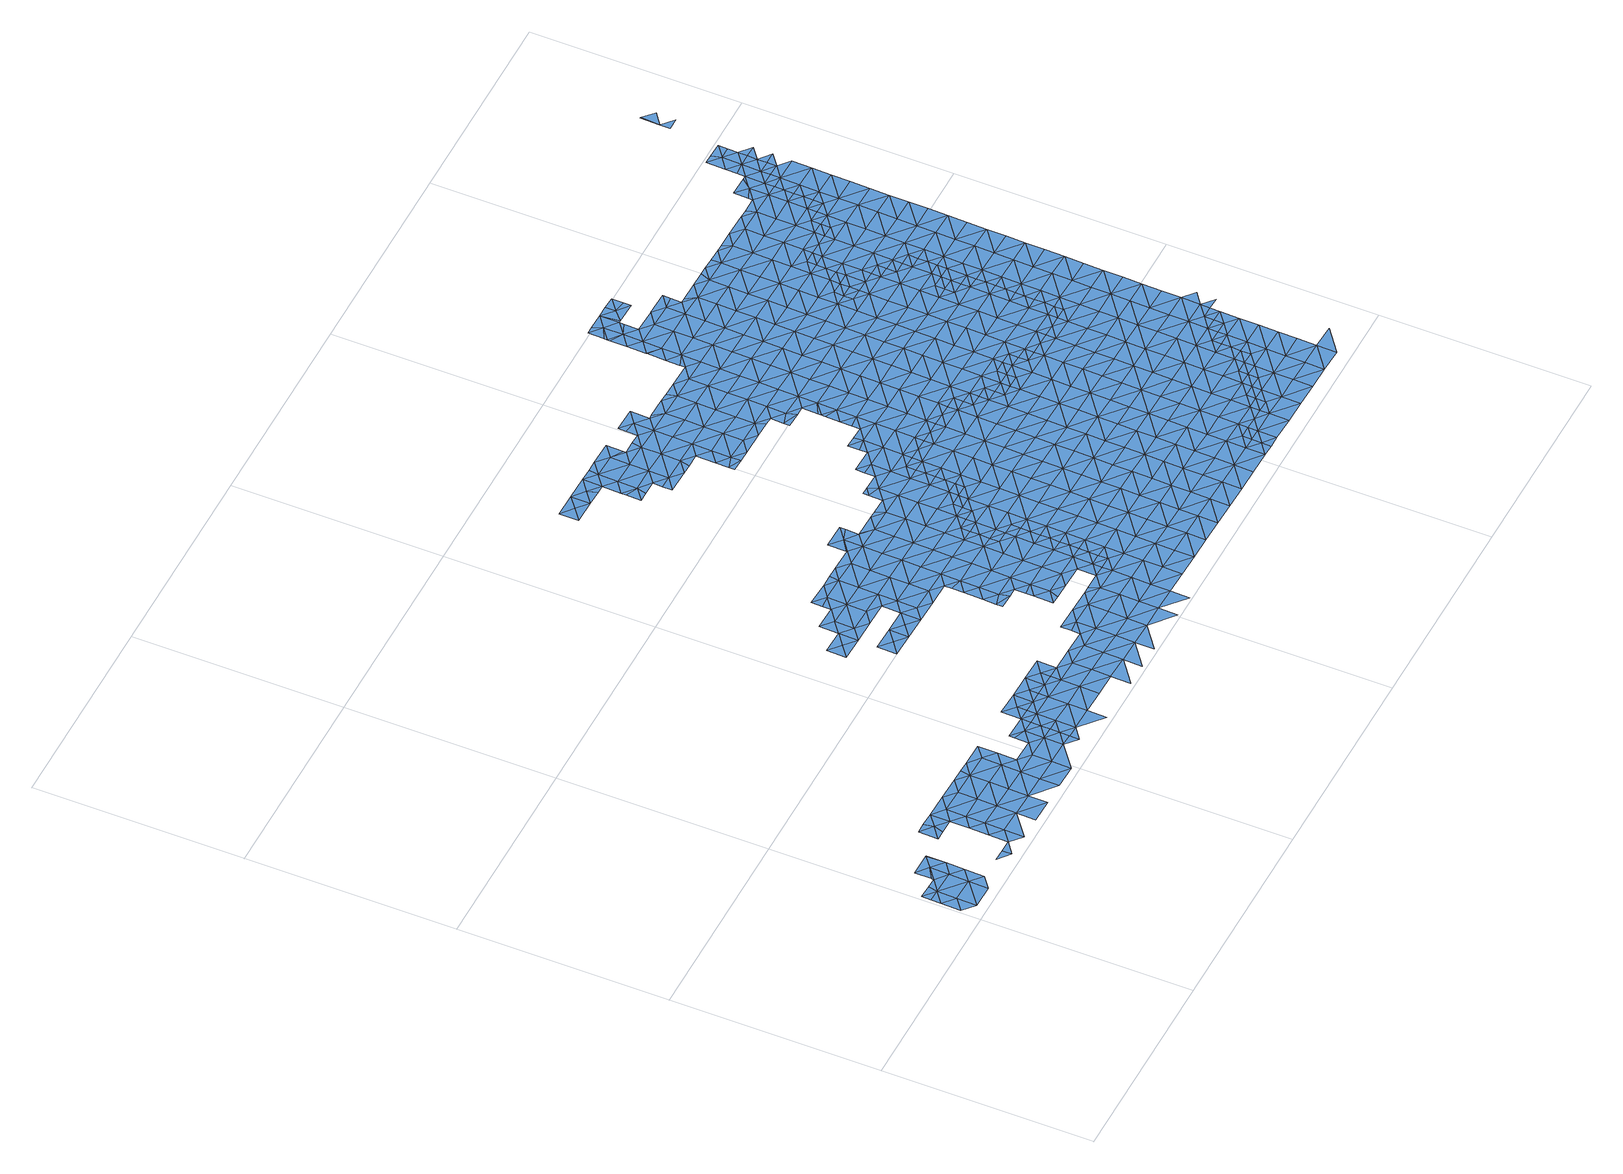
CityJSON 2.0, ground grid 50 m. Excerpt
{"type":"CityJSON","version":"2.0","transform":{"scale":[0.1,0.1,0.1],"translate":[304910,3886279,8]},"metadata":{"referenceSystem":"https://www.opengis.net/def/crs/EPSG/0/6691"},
"CityObjects":{
"waterbody1":{"type":"WaterBody","attributes":{"name":"狩野川水系狩野川洪水浸水想定区域図（想定最大規模）","種類":"2","洪水浸水想定区域（想定最大規模）.規模":"L2","洪水浸水想定区域（想定最大規模）.浸水ランク":"1","class":"1140"},"geometry":[{"type":"MultiSurface","lod":"1","boundaries":[[[0,1,2]],[[0,3,1]],[[4,2,1]],[[5,2,4]],[[6,5,4]],[[3,7,1]],[[6,4,8]],[[1,7,4]],[[3,9,7]],[[8,4,10]],[[7,11,4]],[[10,4,11]],[[9,12,7]],[[13,10,14]],[[14,10,11]],[[12,15,7]],[[16,13,14]],[[11,7,15]],[[17,14,11]],[[15,17,11]],[[16,14,18]],[[14,17,18]],[[19,18,17]],[[20,21,22]],[[21,20,23]],[[24,25,26]],[[27,25,24]],[[28,27,24]],[[29,23,30]],[[31,24,26]],[[23,32,30]],[[33,29,34]],[[29,30,34]],[[28,24,35]],[[33,36,31]],[[32,37,30]],[[24,31,35]],[[33,34,36]],[[30,37,34]],[[31,38,35]],[[38,31,36]],[[34,39,36]],[[40,35,38]],[[39,34,37]],[[38,36,41]],[[42,43,37]],[[41,36,39]],[[37,44,39]],[[45,38,41]],[[40,38,45]],[[37,43,44]],[[44,46,39]],[[39,47,41]],[[41,48,45]],[[40,45,49]],[[47,39,46]],[[48,41,47]],[[50,51,44]],[[49,45,48]],[[51,52,44]],[[46,44,52]],[[53,49,48]],[[54,48,47]],[[47,46,54]],[[50,55,51]],[[46,52,54]],[[53,48,56]],[[57,56,48]],[[54,57,48]],[[58,52,51]],[[59,54,52]],[[60,59,52]],[[51,55,58]],[[54,61,57]],[[62,56,57]],[[61,54,59]],[[52,58,60]],[[61,62,57]],[[55,63,58]],[[60,64,59]],[[58,65,60]],[[60,65,64]],[[58,63,65]],[[66,67,64]],[[68,69,63]],[[70,65,63]],[[67,66,71]],[[69,70,63]],[[64,65,66]],[[70,72,65]],[[73,66,65]],[[72,73,65]],[[74,71,66]],[[73,75,66]],[[75,74,66]]]}]},
"waterbody2":{"type":"WaterBody","attributes":{"name":"狩野川水系狩野川洪水浸水想定区域図（想定最大規模）","種類":"2","洪水浸水想定区域（想定最大規模）.規模":"L2","洪水浸水想定区域（想定最大規模）.浸水ランク":"2","class":"1140"},"geometry":[{"type":"MultiSurface","lod":"1","boundaries":[[[76,70,69]],[[69,68,76]],[[76,77,70]],[[77,73,72]],[[72,70,77]],[[73,78,75]],[[77,78,73]],[[74,75,78]],[[79,80,76]],[[76,81,77]],[[82,74,78]],[[77,81,78]],[[78,83,82]],[[76,80,81]],[[81,84,78]],[[78,84,83]],[[80,85,81]],[[86,83,84]],[[87,85,80]],[[85,84,81]],[[88,86,84]],[[89,88,84]],[[85,89,84]],[[90,85,87]],[[91,88,89]],[[90,92,85]],[[93,91,89]],[[89,85,92]],[[94,93,89]],[[95,96,90]],[[89,92,94]],[[96,92,90]],[[97,94,92]],[[96,97,92]],[[93,94,98]],[[99,94,97]],[[98,94,99]],[[96,100,97]],[[96,101,100]],[[99,102,98]],[[103,99,97]],[[104,102,99]],[[97,100,103]],[[104,99,103]],[[105,106,102]],[[100,107,103]],[[100,108,107]],[[105,109,106]],[[105,102,104]],[[110,104,103]],[[105,111,109]],[[110,103,107]],[[112,105,104]],[[113,112,104]],[[113,104,110]],[[105,112,111]],[[110,107,114]],[[107,115,114]],[[110,116,113]],[[112,117,111]],[[113,116,112]],[[110,114,118]],[[110,118,116]],[[119,118,114]],[[120,112,116]],[[121,119,114]],[[117,112,120]],[[122,116,118]],[[123,117,120]],[[124,118,119]],[[125,123,120]],[[122,118,124]],[[120,116,122]],[[126,125,120]],[[126,120,122]],[[124,119,127]],[[124,128,122]],[[129,125,126]],[[130,124,127]],[[126,131,129]],[[128,124,130]],[[126,122,128]],[[132,131,126]],[[127,133,130]],[[132,126,128]],[[134,128,130]],[[132,135,131]],[[135,136,137]],[[137,131,135]],[[138,130,133]],[[139,140,141]],[[135,142,136]],[[143,136,142]],[[140,144,145]],[[134,130,138]],[[132,128,134]],[[146,143,142]],[[140,139,144]],[[134,147,132]],[[144,148,145]],[[149,150,151]],[[148,152,153]],[[150,146,142]],[[149,146,150]],[[153,145,148]],[[139,154,144]],[[135,155,142]],[[133,156,138]],[[135,132,155]],[[157,158,159]],[[157,151,158]],[[160,152,148]],[[156,134,138]],[[155,132,147]],[[151,150,158]],[[142,161,150]],[[155,161,142]],[[162,154,163]],[[164,144,154]],[[156,133,165]],[[163,159,162]],[[148,166,160]],[[159,158,162]],[[134,167,147]],[[168,166,148]],[[148,144,168]],[[164,154,162]],[[158,150,169]],[[167,134,156]],[[168,144,164]],[[150,161,169]],[[170,156,165]],[[162,158,171]],[[172,147,167]],[[155,147,173]],[[168,174,166]],[[158,169,171]],[[175,176,177]],[[170,167,156]],[[173,147,172]],[[177,166,174]],[[161,155,173]],[[178,179,162]],[[179,168,164]],[[180,169,161]],[[178,162,171]],[[175,177,174]],[[164,162,179]],[[170,165,181]],[[182,172,167]],[[183,161,173]],[[184,174,168]],[[182,173,172]],[[180,161,183]],[[171,169,180]],[[167,170,185]],[[175,174,186]],[[187,186,174]],[[168,179,184]],[[184,187,174]],[[182,167,185]],[[188,170,181]],[[178,171,189]],[[190,179,178]],[[182,191,173]],[[173,192,183]],[[171,180,189]],[[189,190,178]],[[192,180,183]],[[187,193,186]],[[190,194,179]],[[193,195,196]],[[188,181,197]],[[185,170,188]],[[192,173,191]],[[196,186,193]],[[198,189,180]],[[184,179,199]],[[200,201,185]],[[202,203,204]],[[201,191,182]],[[203,195,193]],[[202,195,203]],[[199,179,194]],[[185,188,200]],[[182,185,201]],[[180,192,198]],[[187,184,205]],[[206,207,208]],[[209,188,197]],[[208,204,206]],[[210,194,190]],[[204,203,206]],[[211,189,198]],[[201,212,191]],[[191,213,192]],[[184,199,205]],[[190,189,210]],[[193,187,214]],[[215,207,206]],[[212,213,191]],[[210,189,211]],[[192,213,198]],[[187,205,214]],[[210,216,194]],[[200,188,209]],[[203,193,217]],[[218,215,206]],[[197,219,209]],[[199,194,216]],[[220,211,198]],[[206,203,217]],[[193,214,217]],[[221,222,200]],[[217,223,206]],[[205,199,224]],[[200,209,221]],[[201,200,222]],[[201,225,212]],[[198,213,226]],[[227,214,205]],[[199,216,224]],[[218,206,223]],[[210,211,220]],[[228,227,205]],[[198,226,220]],[[229,216,210]],[[212,230,213]],[[228,205,224]],[[214,227,217]],[[231,232,219]],[[233,218,223]],[[209,232,221]],[[234,229,210]],[[201,222,225]],[[213,230,226]],[[209,219,232]],[[234,210,220]],[[216,229,224]],[[217,235,223]],[[236,222,221]],[[237,220,226]],[[223,238,233]],[[212,225,230]],[[224,239,228]],[[235,217,227]],[[240,238,223]],[[236,221,232]],[[241,227,228]],[[242,234,220]],[[236,243,222]],[[239,224,229]],[[226,230,237]],[[244,232,231]],[[223,235,240]],[[242,229,234]],[[225,245,230]],[[246,220,237]],[[225,222,245]],[[241,228,239]],[[247,235,227]],[[241,248,227]],[[245,222,243]],[[249,238,240]],[[242,220,246]],[[244,250,232]],[[232,251,236]],[[248,247,227]],[[229,252,239]],[[253,240,235]],[[251,243,236]],[[252,229,242]],[[230,245,254]],[[237,230,255]],[[249,240,256]],[[251,232,250]],[[255,230,254]],[[246,237,255]],[[241,239,257]],[[258,248,241]],[[259,242,246]],[[240,253,256]],[[260,261,244]],[[244,261,250]],[[235,247,253]],[[239,252,257]],[[259,252,242]],[[262,246,255]],[[263,247,248]],[[243,251,264]],[[245,243,265]],[[266,251,250]],[[267,266,250]],[[241,257,258]],[[258,263,248]],[[265,243,264]],[[250,261,267]],[[268,256,253]],[[254,245,265]],[[259,246,262]],[[269,255,254]],[[247,270,253]],[[271,257,252]],[[259,272,252]],[[273,268,253]],[[269,262,255]],[[251,274,264]],[[275,254,265]],[[276,273,253]],[[274,251,266]],[[247,277,270]],[[276,253,270]],[[277,247,263]],[[269,254,275]],[[278,259,262]],[[279,265,264]],[[271,252,272]],[[258,257,271]],[[280,263,258]],[[274,266,281]],[[271,280,258]],[[282,270,277]],[[283,264,274]],[[284,272,259]],[[262,269,278]],[[277,263,285]],[[281,286,274]],[[279,264,283]],[[275,265,279]],[[287,269,275]],[[288,284,259]],[[284,271,272]],[[289,290,277]],[[277,285,289]],[[282,277,290]],[[291,263,280]],[[259,278,288]],[[285,263,291]],[[292,283,274]],[[287,275,279]],[[293,280,271]],[[294,285,291]],[[295,279,283]],[[274,286,292]],[[296,297,269]],[[296,269,287]],[[278,297,288]],[[292,295,283]],[[298,271,284]],[[280,293,291]],[[278,269,297]],[[292,286,299]],[[279,300,287]],[[294,291,301]],[[271,298,293]],[[302,300,279]],[[299,303,292]],[[300,296,287]],[[284,288,304]],[[302,279,295]],[[305,295,292]],[[306,291,293]],[[288,297,304]],[[304,307,284]],[[303,299,308]],[[301,291,306]],[[303,305,292]],[[284,309,298]],[[296,310,297]],[[300,310,296]],[[298,311,293]],[[312,301,306]],[[313,301,312]],[[313,314,315]],[[295,316,302]],[[309,311,298]],[[316,295,305]],[[284,307,309]],[[314,313,312]],[[293,317,306]],[[316,318,302]],[[302,319,300]],[[297,310,320]],[[312,306,321]],[[304,297,322]],[[316,305,323]],[[318,319,302]],[[312,324,314]],[[307,304,322]],[[325,324,312]],[[317,293,311]],[[297,320,322]],[[325,312,321]],[[300,326,310]],[[321,306,317]],[[319,326,300]],[[323,327,316]],[[309,307,328]],[[310,326,320]],[[309,329,311]],[[307,322,328]],[[327,330,316]],[[316,330,318]],[[331,321,317]],[[323,332,327]],[[320,333,322]],[[309,328,329]],[[330,334,318]],[[335,333,320]],[[317,311,336]],[[337,328,322]],[[331,317,338]],[[320,326,335]],[[311,329,336]],[[319,318,334]],[[333,337,322]],[[337,329,328]],[[339,317,336]],[[338,317,339]],[[330,340,334]],[[341,336,329]],[[319,334,342]],[[326,319,343]],[[337,341,329]],[[344,338,339]],[[340,345,334]],[[346,333,335]],[[319,342,343]],[[335,326,346]],[[345,347,334]],[[348,344,339]],[[340,349,345]],[[346,326,343]],[[342,334,347]],[[339,336,350]],[[350,336,341]],[[347,351,342]],[[352,343,342]],[[333,353,337]],[[351,352,342]],[[354,353,333]],[[339,355,348]],[[354,333,346]],[[337,356,341]],[[339,350,355]],[[356,350,341]],[[357,346,343]],[[358,343,352]],[[359,348,355]],[[357,354,346]],[[356,337,353]],[[360,361,362]],[[358,352,363]],[[355,364,359]],[[357,343,358]],[[365,353,354]],[[355,350,366]],[[367,368,361]],[[366,350,356]],[[357,365,354]],[[369,364,355]],[[361,360,370]],[[363,371,358]],[[367,361,370]],[[365,372,353]],[[373,357,358]],[[360,374,370]],[[355,366,369]],[[375,373,358]],[[358,371,375]],[[376,367,370]],[[369,377,364]],[[356,353,378]],[[356,379,366]],[[380,377,381]],[[376,370,374]],[[380,364,377]],[[378,353,372]],[[366,379,369]],[[382,357,373]],[[357,383,365]],[[384,385,386]],[[387,388,389]],[[386,381,384]],[[383,372,365]],[[374,390,376]],[[391,389,388]],[[381,377,384]],[[356,378,379]],[[392,391,393]],[[374,394,390]],[[395,396,397]],[[393,391,388]],[[373,398,382]],[[395,385,384]],[[397,385,395]],[[377,369,399]],[[357,382,383]],[[400,401,402]],[[403,378,372]],[[400,376,401]],[[387,404,388]],[[376,390,401]],[[395,405,396]],[[394,406,390]],[[369,379,399]],[[407,405,408]],[[398,409,382]],[[407,396,405]],[[401,410,402]],[[378,403,379]],[[411,402,410]],[[411,412,413]],[[414,377,399]],[[372,383,415]],[[416,383,382]],[[393,388,417]],[[405,418,408]],[[419,401,390]],[[384,377,420]],[[406,419,390]],[[388,404,417]],[[421,418,404]],[[422,423,424]],[[423,406,425]],[[421,408,418]],[[412,411,410]],[[420,377,414]],[[425,424,423]],[[395,384,420]],[[372,415,403]],[[379,426,399]],[[427,410,401]],[[420,428,395]],[[395,429,405]],[[423,419,406]],[[430,426,379]],[[419,427,401]],[[417,404,431]],[[404,418,431]],[[410,432,412]],[[399,426,414]],[[422,433,423]],[[379,403,430]],[[434,435,436]],[[434,417,431]],[[436,417,434]],[[418,405,429]],[[437,420,414]],[[395,428,429]],[[433,438,423]],[[410,439,432]],[[423,438,419]],[[440,433,441]],[[441,435,440]],[[410,427,439]],[[435,434,440]],[[442,414,426]],[[420,437,428]],[[440,438,433]],[[418,429,443]],[[419,444,427]],[[431,418,445]],[[437,414,442]],[[446,432,439]],[[445,418,443]],[[434,431,445]],[[437,447,428]],[[428,448,429]],[[434,449,440]],[[419,438,444]],[[427,450,439]],[[439,451,446]],[[429,448,443]],[[452,450,427]],[[453,434,445]],[[440,449,438]],[[427,444,452]],[[428,447,448]],[[454,445,443]],[[434,453,449]],[[438,455,444]],[[448,456,443]],[[451,439,450]],[[456,454,443]],[[445,454,453]],[[438,449,455]],[[455,457,444]],[[444,458,452]],[[459,460,461]],[[460,451,450]],[[459,451,460]],[[452,462,450]],[[463,461,460]],[[458,444,457]],[[464,453,454]],[[449,465,455]],[[449,453,465]],[[465,453,464]],[[460,450,462]],[[463,460,466]],[[452,458,462]],[[460,467,466]],[[468,458,457]],[[455,465,469]],[[457,455,470]],[[460,462,467]],[[470,455,469]],[[458,468,462]],[[471,466,472]],[[468,457,470]],[[466,467,472]],[[473,471,472]],[[462,474,467]],[[475,476,477]],[[477,473,475]],[[473,472,475]],[[474,462,468]],[[478,472,467]],[[479,480,481]],[[480,476,475]],[[479,476,480]],[[482,467,474]],[[472,483,475]],[[484,481,480]],[[478,467,482]],[[475,483,480]],[[483,472,478]],[[484,480,485]],[[480,486,485]],[[486,480,483]],[[487,485,488]],[[489,487,488]],[[490,491,492]],[[492,489,490]],[[493,494,495]],[[495,496,497]],[[495,498,496]]]}]},
"waterbody3":{"type":"WaterBody","attributes":{"name":"狩野川水系狩野川洪水浸水想定区域図（想定最大規模）","種類":"2","洪水浸水想定区域（想定最大規模）.規模":"L2","洪水浸水想定区域（想定最大規模）.浸水ランク":"1","class":"1140"},"geometry":[{"type":"MultiSurface","lod":"1","boundaries":[[[74,82,499]],[[500,501,83]],[[83,501,499]],[[501,500,502]],[[93,503,504]],[[502,504,503]],[[91,504,88]],[[86,88,500]],[[82,83,499]],[[83,86,500]],[[502,500,88]],[[504,91,93]],[[504,502,88]],[[499,501,505]],[[74,499,505]]]}]},
"waterbody4":{"type":"WaterBody","attributes":{"name":"狩野川水系狩野川洪水浸水想定区域図（想定最大規模）","種類":"2","洪水浸水想定区域（想定最大規模）.規模":"L2","洪水浸水想定区域（想定最大規模）.浸水ランク":"1","class":"1140"},"geometry":[{"type":"MultiSurface","lod":"1","boundaries":[[[506,507,508]],[[508,509,506]],[[510,511,512]],[[507,506,513]],[[513,506,509]],[[510,512,514]],[[515,511,510]],[[516,513,509]],[[516,517,513]],[[510,514,515]],[[518,513,517]],[[516,509,519]],[[520,515,514]],[[521,520,514]],[[522,518,517]],[[523,515,520]],[[524,525,516]],[[516,519,524]],[[525,522,517]],[[517,516,525]],[[521,523,520]],[[519,526,524]],[[527,523,521]],[[525,528,522]],[[528,529,530]],[[530,522,528]],[[531,527,521]],[[526,532,524]],[[527,533,523]],[[523,533,526]],[[525,524,532]],[[534,529,528]],[[526,533,532]],[[535,533,527]],[[531,535,527]],[[525,532,536]],[[528,525,537]],[[528,537,534]],[[525,536,537]],[[535,538,533]],[[533,539,532]],[[540,535,531]],[[541,542,543]],[[539,536,532]],[[543,544,545]],[[537,546,534]],[[544,543,542]],[[539,533,538]],[[544,547,545]],[[548,537,536]],[[549,545,547]],[[550,546,537]],[[551,538,535]],[[549,552,553]],[[554,555,556]],[[547,552,549]],[[544,542,557]],[[558,536,539]],[[553,552,540]],[[554,559,555]],[[556,560,561]],[[535,540,551]],[[561,560,557]],[[536,558,548]],[[550,537,548]],[[559,562,555]],[[556,555,560]],[[540,552,551]],[[547,544,563]],[[544,557,563]],[[547,564,552]],[[538,551,565]],[[539,538,566]],[[557,560,563]],[[567,551,552]],[[558,539,566]],[[564,547,563]],[[538,565,566]],[[568,548,558]],[[564,567,552]],[[560,555,569]],[[550,548,570]],[[555,562,569]],[[571,558,566]],[[572,569,562]],[[563,560,573]],[[574,564,563]],[[565,551,575]],[[573,560,569]],[[576,566,565]],[[568,558,571]],[[575,551,567]],[[575,576,565]],[[570,548,568]],[[574,563,573]],[[577,578,570]],[[579,571,566]],[[580,567,564]],[[578,577,581]],[[582,580,564]],[[580,575,567]],[[570,568,577]],[[582,564,574]],[[583,569,572]],[[571,584,568]],[[572,125,585]],[[585,125,129]],[[566,576,579]],[[586,587,588]],[[579,584,571]],[[573,569,583]],[[589,581,577]],[[575,590,576]],[[583,572,585]],[[577,568,591]],[[129,131,585]],[[588,587,592]],[[574,573,593]],[[594,586,588]],[[590,575,580]],[[573,583,593]],[[131,137,585]],[[136,583,585]],[[595,568,584]],[[577,591,596]],[[590,597,576]],[[141,580,582]],[[591,568,595]],[[137,136,585]],[[589,577,596]],[[594,588,592]],[[579,576,597]],[[598,591,595]],[[599,141,582]],[[574,593,600]],[[136,143,583]],[[601,584,579]],[[582,574,599]],[[143,146,583]],[[140,145,580]],[[580,145,590]],[[599,574,600]],[[140,580,141]],[[593,583,146]],[[602,601,579]],[[592,603,594]],[[602,579,597]],[[604,603,592]],[[584,601,595]],[[145,153,590]],[[152,597,590]],[[149,151,593]],[[593,151,600]],[[149,593,146]],[[153,152,590]],[[598,595,605]],[[139,141,599]],[[603,606,594]],[[157,159,600]],[[600,159,599]],[[600,151,157]],[[607,602,597]],[[163,139,599]],[[608,609,610]],[[603,604,611]],[[612,595,601]],[[608,613,609]],[[607,597,152]],[[605,595,612]],[[613,614,609]],[[599,159,163]],[[612,615,605]],[[603,611,606]],[[616,610,609]],[[160,607,152]],[[154,139,163]],[[611,610,616]],[[614,617,609]],[[616,618,611]],[[602,607,619]],[[606,611,618]],[[601,602,620]],[[617,621,609]],[[160,166,607]],[[620,602,619]],[[615,612,622]],[[623,624,625]],[[626,606,618]],[[617,623,625]],[[166,177,607]],[[612,601,627]],[[616,609,621]],[[177,176,607]],[[607,176,619]],[[625,621,617]],[[616,628,618]],[[627,601,620]],[[629,626,618]],[[625,624,630]],[[622,612,627]],[[631,620,619]],[[176,631,619]],[[632,629,618]],[[616,621,628]],[[622,633,634]],[[633,622,627]],[[635,621,625]],[[636,634,637]],[[618,628,632]],[[634,633,637]],[[175,631,176]],[[638,635,625]],[[625,630,638]],[[639,628,621]],[[627,620,640]],[[627,641,633]],[[630,642,638]],[[620,631,640]],[[628,643,632]],[[635,639,621]],[[644,629,632]],[[637,633,645]],[[175,196,631]],[[646,638,642]],[[641,627,640]],[[647,648,649]],[[650,644,632]],[[650,632,643]],[[641,651,633]],[[195,640,631]],[[628,639,643]],[[196,195,631]],[[648,652,653]],[[175,186,196]],[[645,633,651]],[[652,648,647]],[[654,646,653]],[[646,655,638]],[[202,204,640]],[[640,204,641]],[[202,640,195]],[[656,643,639]],[[653,652,654]],[[657,652,647]],[[635,638,655]],[[654,655,646]],[[658,645,659]],[[208,207,641]],[[645,651,659]],[[660,658,659]],[[641,204,208]],[[661,656,639]],[[651,641,207]],[[659,662,660]],[[663,652,657]],[[652,664,654]],[[665,661,639]],[[635,655,666]],[[639,635,665]],[[663,664,652]],[[665,635,666]],[[651,667,659]],[[654,664,655]],[[668,667,651]],[[651,207,668]],[[215,668,207]],[[667,662,659]],[[655,669,666]],[[661,670,671]],[[657,672,663]],[[671,670,673]],[[661,665,670]],[[669,655,664]],[[215,218,668]],[[670,674,673]],[[667,675,662]],[[665,666,676]],[[677,662,675]],[[676,666,669]],[[670,665,678]],[[679,677,675]],[[680,667,668]],[[664,663,681]],[[663,672,681]],[[682,668,218]],[[683,679,675]],[[664,684,669]],[[685,670,678]],[[686,665,676]],[[681,684,664]],[[678,665,686]],[[670,685,674]],[[687,675,667]],[[672,688,681]],[[689,678,686]],[[682,218,233]],[[684,690,669]],[[683,675,691]],[[668,682,680]],[[688,692,681]],[[676,693,686]],[[676,669,693]],[[233,238,682]],[[694,695,696]],[[667,680,687]],[[689,686,697]],[[693,669,690]],[[691,675,687]],[[695,698,692]],[[699,697,686]],[[694,698,695]],[[700,680,682]],[[238,700,682]],[[701,690,684]],[[681,692,702]],[[703,704,705]],[[705,691,703]],[[699,686,693]],[[684,681,701]],[[691,687,703]],[[692,698,702]],[[680,706,687]],[[249,700,238]],[[694,707,698]],[[703,708,704]],[[700,706,680]],[[681,702,701]],[[709,708,710]],[[709,704,708]],[[711,697,699]],[[690,712,693]],[[713,714,710]],[[708,713,710]],[[698,715,702]],[[714,713,707]],[[690,701,716]],[[249,256,700]],[[703,687,717]],[[718,701,702]],[[698,707,715]],[[699,693,712]],[[687,706,717]],[[711,699,719]],[[690,716,712]],[[707,713,715]],[[708,703,720]],[[721,713,708]],[[720,703,717]],[[701,722,716]],[[702,715,718]],[[719,699,723]],[[724,725,700]],[[699,712,723]],[[700,256,724]],[[726,715,713]],[[721,708,720]],[[727,712,716]],[[706,700,725]],[[706,728,717]],[[701,718,722]],[[256,268,724]],[[726,713,721]],[[729,719,723]],[[717,730,720]],[[726,731,715]],[[715,732,718]],[[716,722,727]],[[727,733,712]],[[268,273,724]],[[706,725,728]],[[723,712,733]],[[718,732,722]],[[729,723,734]],[[735,273,276]],[[717,728,730]],[[736,724,273]],[[276,270,735]],[[715,731,732]],[[721,720,737]],[[721,738,726]],[[734,723,739]],[[722,740,727]],[[270,282,735]],[[725,724,736]],[[723,733,739]],[[741,728,725]],[[737,720,730]],[[737,738,721]],[[738,731,726]],[[736,273,735]],[[722,732,742]],[[282,290,735]],[[743,744,745]],[[743,734,744]],[[741,725,736]],[[728,746,730]],[[734,739,744]],[[733,727,740]],[[731,747,732]],[[722,742,740]],[[738,747,731]],[[733,748,739]],[[735,749,736]],[[750,751,752]],[[750,745,751]],[[289,753,290]],[[745,744,751]],[[289,285,753]],[[728,741,746]],[[746,754,730]],[[730,755,737]],[[756,733,740]],[[285,294,753]],[[735,290,749]],[[757,752,758]],[[737,755,738]],[[749,759,736]],[[736,760,741]],[[752,751,758]],[[744,739,748]],[[761,732,747]],[[733,756,748]],[[290,753,749]],[[762,751,744]],[[742,732,763]],[[759,760,736]],[[294,313,753]],[[757,764,765]],[[755,730,754]],[[764,757,758]],[[765,764,766]],[[740,742,763]],[[741,767,746]],[[732,761,763]],[[762,758,751]],[[755,768,738]],[[313,315,753]],[[738,769,747]],[[753,315,749]],[[770,744,748]],[[294,301,313]],[[771,772,773]],[[768,769,738]],[[771,766,772]],[[774,754,746]],[[756,740,775]],[[747,769,761]],[[758,776,764]],[[766,764,772]],[[744,770,762]],[[740,763,775]],[[777,759,749]],[[775,778,756]],[[315,777,749]],[[773,772,779]],[[741,760,767]],[[780,772,764]],[[748,756,778]],[[758,781,776]],[[748,782,770]],[[764,776,783]],[[755,754,774]],[[758,762,781]],[[759,784,760]],[[764,783,780]],[[746,767,774]],[[779,772,785]],[[761,769,786]],[[763,761,787]],[[785,772,780]],[[315,314,777]],[[748,778,782]],[[784,759,777]],[[788,785,780]],[[775,763,787]],[[789,755,774]],[[768,790,769]],[[761,786,787]],[[768,755,790]],[[314,324,777]],[[770,782,791]],[[762,770,792]],[[776,781,793]],[[755,789,790]],[[794,782,778]],[[760,784,795]],[[769,796,786]],[[767,760,797]],[[792,770,791]],[[785,788,798]],[[781,762,792]],[[790,796,769]],[[775,787,799]],[[778,775,794]],[[774,767,797]],[[793,781,800]],[[760,795,797]],[[801,787,786]],[[325,802,324]],[[785,798,803]],[[804,777,324]],[[794,775,799]],[[325,321,802]],[[797,805,774]],[[798,788,806]],[[802,321,331]],[[807,791,782]],[[796,801,786]],[[784,777,804]],[[800,781,808]],[[789,774,805]],[[781,792,808]],[[809,803,798]],[[810,799,787]],[[804,811,784]],[[784,812,795]],[[804,324,802]],[[813,798,806]],[[814,782,794]],[[815,792,791]],[[331,338,802]],[[811,812,784]],[[809,798,813]],[[790,789,816]],[[808,817,800]],[[816,789,805]],[[790,818,796]],[[807,782,814]],[[795,819,797]],[[787,801,810]],[[820,804,802]],[[808,792,821]],[[797,819,805]],[[822,814,794]],[[823,808,821]],[[790,816,818]],[[818,824,796]],[[796,825,801]],[[791,807,815]],[[799,810,826]],[[827,811,804]],[[794,799,822]],[[802,338,820]],[[821,792,815]],[[808,823,817]],[[795,812,819]],[[825,810,801]],[[805,828,816]],[[819,828,805]],[[799,826,822]],[[820,338,344]],[[829,821,815]],[[822,830,814]],[[814,831,807]],[[825,796,824]],[[804,820,827]],[[811,832,812]],[[831,815,807]],[[833,826,810]],[[834,829,815]],[[825,835,810]],[[344,348,820]],[[818,816,836]],[[837,811,827]],[[812,832,819]],[[835,833,810]],[[836,816,828]],[[838,824,818]],[[814,830,831]],[[362,825,824]],[[826,839,822]],[[832,811,837]],[[819,840,828]],[[841,820,348]],[[833,839,826]],[[842,818,836]],[[815,843,834]],[[838,362,824]],[[827,820,841]],[[815,831,843]],[[361,368,825]],[[838,818,842]],[[361,825,362]],[[830,822,839]],[[819,832,840]],[[835,825,368]],[[840,844,828]],[[828,845,836]],[[348,359,841]],[[837,827,846]],[[839,847,830]],[[830,848,831]],[[846,827,841]],[[846,849,837]],[[837,850,832]],[[847,848,830]],[[834,843,851]],[[836,852,842]],[[360,362,838]],[[831,848,843]],[[835,853,833]],[[849,850,837]],[[359,380,841]],[[845,828,844]],[[364,380,359]],[[832,850,840]],[[853,839,833]],[[835,368,854]],[[842,852,838]],[[389,844,840]],[[367,854,368]],[[380,381,841]],[[841,381,846]],[[374,360,838]],[[851,843,855]],[[836,845,852]],[[856,389,840]],[[850,856,840]],[[385,849,846]],[[835,854,853]],[[857,847,839]],[[852,858,838]],[[386,385,846]],[[855,843,859]],[[391,392,844]],[[846,381,386]],[[843,848,859]],[[391,844,389]],[[838,858,374]],[[845,844,392]],[[367,400,854]],[[396,850,849]],[[847,857,848]],[[397,396,849]],[[839,853,860]],[[397,849,385]],[[855,859,861]],[[400,402,854]],[[854,402,853]],[[367,376,400]],[[387,389,856]],[[396,407,850]],[[839,860,857]],[[394,374,858]],[[848,862,859]],[[424,858,852]],[[407,408,850]],[[850,408,856]],[[402,411,853]],[[852,845,863]],[[845,392,863]],[[411,413,853]],[[393,863,392]],[[864,424,852]],[[408,421,856]],[[860,853,413]],[[863,864,852]],[[856,404,387]],[[861,859,865]],[[406,394,858]],[[424,425,858]],[[421,404,856]],[[866,865,859]],[[848,857,862]],[[862,866,859]],[[425,406,858]],[[867,857,860]],[[393,436,863]],[[868,867,860]],[[860,413,868]],[[422,424,864]],[[857,867,862]],[[435,864,863]],[[869,865,866]],[[436,435,863]],[[393,417,436]],[[413,412,868]],[[433,422,864]],[[867,870,862]],[[441,433,864]],[[862,871,866]],[[864,435,441]],[[412,432,868]],[[869,866,872]],[[432,873,868]],[[866,871,872]],[[868,873,867]],[[862,870,871]],[[874,870,867]],[[432,446,873]],[[875,872,871]],[[867,873,874]],[[874,876,870]],[[870,877,871]],[[876,877,870]],[[446,459,873]],[[459,446,451]],[[459,461,873]],[[873,461,874]],[[871,877,875]],[[461,878,874]],[[875,877,879]],[[880,877,876]],[[876,874,881]],[[461,463,878]],[[881,874,878]],[[879,877,882]],[[463,466,878]],[[876,881,880]],[[882,877,880]],[[471,473,878]],[[878,466,471]],[[881,878,473]],[[476,880,881]],[[883,882,884]],[[884,882,880]],[[477,476,881]],[[885,883,884]],[[881,473,477]],[[481,884,880]],[[886,885,884]],[[479,880,476]],[[481,880,479]],[[884,481,887]],[[886,884,887]],[[887,481,888]],[[888,481,484]],[[889,890,887]],[[890,889,891]],[[889,887,888]],[[484,485,888]],[[889,892,891]],[[893,891,892]],[[487,489,888]],[[888,485,487]],[[889,888,489]],[[893,892,894]],[[491,892,889]],[[492,491,889]],[[889,489,492]],[[895,894,892]],[[896,892,491]],[[892,896,895]]]}]},
"waterbody5":{"type":"WaterBody","attributes":{"name":"狩野川水系狩野川洪水浸水想定区域図（想定最大規模）","種類":"2","洪水浸水想定区域（想定最大規模）.規模":"L2","洪水浸水想定区域（想定最大規模）.浸水ランク":"3","class":"1140"},"geometry":[{"type":"MultiSurface","lod":"1","boundaries":[[[260,897,261]],[[281,266,267]],[[267,261,898]],[[261,897,898]],[[281,267,898]],[[897,899,898]],[[281,898,286]],[[286,898,900]],[[898,899,900]],[[299,286,900]],[[899,901,900]],[[299,900,308]],[[902,900,901]],[[308,900,902]],[[323,305,303]],[[903,308,902]],[[303,308,903]],[[904,902,901]],[[323,303,903]],[[905,903,902]],[[903,332,323]],[[906,902,904]],[[903,905,332]],[[902,906,905]],[[327,332,907]],[[327,340,330]],[[332,905,907]],[[906,904,908]],[[909,905,906]],[[340,327,907]],[[909,906,908]],[[910,907,905]],[[909,911,905]],[[340,907,349]],[[910,905,911]],[[907,910,349]],[[908,912,909]],[[345,349,913]],[[912,908,914]],[[349,910,913]],[[911,909,912]],[[347,345,913]],[[913,915,347]],[[912,916,911]],[[911,917,910]],[[351,347,915]],[[916,917,911]],[[352,351,915]],[[363,352,915]],[[918,912,914]],[[913,910,919]],[[913,920,915]],[[919,910,917]],[[363,915,371]],[[920,913,919]],[[915,920,371]],[[375,921,373]],[[375,371,921]],[[371,920,921]],[[398,373,921]]]}]}
},
"vertices":[
[8,51,2],[37,74,2],[9,97,2],[36,27,2],[38,120,2],[10,121,2],[10,144,2],[94,72,2],[43,143,2],[93,26,2],[67,142,2],[95,119,2],[122,49,2],[68,148,2],[96,165,2],[123,95,2],[68,188,2],[124,141,2],[123,187,2],[125,187,2],[207,24,2],[207,47,2],[179,47,2],[236,46,3],[211,209,2],[182,186,2],[205,186,2],[183,232,2],[207,232,2],[237,92,3],[265,69,3],[239,185,2],[264,22,3],[238,139,3],[266,115,3],[240,231,2],[267,161,3],[322,67,3],[268,207,3],[323,114,3],[297,230,3],[324,160,3],[321,21,3],[378,20,3],[379,66,3],[325,206,3],[380,112,3],[381,159,3],[382,205,3],[354,229,3],[435,19,3],[436,65,3],[437,111,3],[385,228,3],[438,157,3],[492,18,3],[411,227,3],[439,204,3],[493,64,3],[466,134,3],[494,110,3],[467,180,3],[468,226,3],[550,63,3],[523,132,3],[551,109,3],[552,155,3],[524,166,3],[578,39,3],[579,62,3],[579,85,3],[524,179,3],[580,108,3],[580,131,3],[581,177,3],[581,154,3],
[607,61,3],[608,108,3],[609,154,3],[663,14,3],[664,60,3],[665,106,3],[610,177,3],[638,176,3],[666,153,3],[722,105,3],[667,176,3],[721,59,3],[695,175,3],[723,151,3],[778,58,3],[724,174,3],[779,104,3],[752,174,3],[780,150,3],[777,11,3],[835,56,3],[836,103,3],[809,173,3],[837,149,3],[892,55,3],[834,10,3],[866,171,3],[893,101,3],[894,148,3],[895,194,3],[867,192,3],[949,54,3],[891,9,3],[867,218,3],[950,100,3],[924,216,3],[952,193,3],[951,146,3],[1006,53,3],[1005,7,3],[1008,145,3],[981,215,3],[1007,99,3],[1063,52,3],[1009,191,3],[1062,5,3],[1065,144,3],[999,215,3],[1064,98,3],[1038,214,3],[1066,190,3],[1120,50,3],[1122,143,3],[1066,213,3],[1121,97,3],[1095,213,3],[1123,189,3],[1177,49,3],[1179,142,3],[1124,235,3],[1096,259,3],[1095,236,3],[1178,95,3],[1071,444,3],[1043,468,3],[1043,445,3],[1125,281,3],[1096,282,3],[1072,467,3],[1044,491,3],[1097,305,3],[1180,188,3],[1073,514,3],[1097,328,3],[1126,328,3],[1098,351,3],[1045,537,3],[1044,514,3],[1100,444,3],[1181,234,3],[1235,94,3],[1098,374,3],[1127,374,3],[1099,398,3],[1073,537,3],[1182,280,3],[1128,420,3],[1099,421,3],[1129,466,3],[1234,48,3],[1102,536,3],[1236,140,3],[1130,512,3],[1183,326,3],[1292,93,3],[1184,373,3],[1237,187,3],[1238,233,3],[1131,559,3],[1131,582,3],[1103,582,3],[1102,559,3],[1185,419,3],[1186,465,3],[1240,325,3],[1291,47,3],[1294,185,3],[1239,279,3],[1187,511,3],[1293,139,3],[1160,581,3],[1188,557,3],[1349,92,3],[1241,371,3],[1242,418,3],[1295,232,3],[1296,278,3],[1189,604,3],[1243,464,3],[1161,627,3],[1160,604,3],[1348,45,3],[1297,324,3],[1244,510,3],[1350,138,3],[1351,184,3],[1161,651,3],[1190,650,3],[1162,674,3],[1245,556,3],[1191,696,3],[1163,720,3],[1162,697,3],[1406,90,3],[1299,416,3],[1298,370,3],[1352,230,3],[1353,277,3],[1246,602,3],[1191,719,3],[1300,463,3],[1247,649,3],[1220,719,3],[1405,44,3],[1355,369,3],[1407,137,3],[1408,183,3],[1248,695,3],[1301,509,3],[1409,229,3],[1354,323,3],[1303,601,3],[1302,555,3],[1357,461,3],[1410,275,3],[1462,43,3],[1463,89,3],[1248,718,3],[1356,415,3],[1304,647,3],[1464,135,3],[1411,322,3],[1277,717,3],[1358,508,3],[1305,694,3],[1359,554,3],[1413,414,3],[1465,182,3],[1519,42,3],[1466,228,3],[1412,368,3],[1361,646,3],[1360,600,3],[1305,717,3],[1520,88,3],[1521,134,3],[1414,460,3],[1362,692,3],[1467,274,3],[1468,320,3],[1334,716,3],[1415,506,3],[1416,553,3],[1470,413,3],[1547,41,3],[1548,64,3],[1469,366,3],[1417,599,3],[1522,180,3],[1523,227,3],[1549,110,3],[1548,87,3],[1362,716,3],[1525,319,3],[1390,669,3],[1472,505,3],[1471,459,3],[1391,715,3],[1578,133,3],[1524,273,3],[1390,692,3],[1418,645,3],[1526,365,3],[1580,225,3],[1473,551,3],[1577,110,3],[1418,668,3],[1579,179,3],[1528,458,3],[1446,621,3],[1606,109,3],[1581,272,3],[1527,411,3],[1446,644,3],[1447,668,3],[1474,598,3],[1635,132,3],[1530,550,3],[1474,621,3],[1636,178,3],[1582,318,3],[1583,364,3],[1529,504,3],[1634,109,3],[1638,270,3],[1503,620,3],[1637,224,3],[1663,131,3],[1584,410,3],[1664,154,3],[1531,596,3],[1585,456,3],[1663,108,3],[1586,503,3],[1639,317,3],[1587,549,3],[1532,643,3],[1503,643,3],[1532,666,3],[1504,666,3],[1693,177,3],[1588,595,3],[1694,223,3],[1695,269,3],[1640,363,3],[1560,619,3],[1641,409,3],[1692,154,3],[1561,665,3],[1560,642,3],[1696,315,3],[1721,176,3],[1642,455,3],[1643,501,3],[1722,199,3],[1588,618,3],[1721,153,3],[1698,408,3],[1751,222,3],[1697,362,3],[1644,548,3],[1699,454,3],[1617,618,3],[1645,594,3],[1750,199,3],[1700,500,3],[1752,268,3],[1753,314,3],[1645,617,3],[1779,221,3],[1754,360,3],[1780,244,3],[1674,616,3],[1779,198,3],[1701,546,3],[1780,267,3],[1781,290,3],[1756,453,3],[1755,407,3],[1702,593,3],[1757,499,3],[1811,359,3],[1810,313,3],[1702,616,3],[1597,1034,3],[1569,1058,3],[1569,1035,3],[1809,290,3],[1731,615,3],[1812,405,3],[1758,545,3],[1598,1080,3],[1570,1081,3],[1759,591,3],[1598,1057,3],[1838,289,3],[1813,452,3],[1839,335,3],[1626,1034,3],[1838,312,3],[1627,1080,3],[1760,638,3],[1814,498,3],[1815,544,3],[1731,638,3],[1732,661,3],[1868,358,3],[1869,404,3],[1761,684,3],[1733,708,3],[1732,685,3],[1707,847,3],[1708,870,3],[1679,848,3],[1655,1056,3],[1679,871,3],[1680,894,3],[1708,893,3],[1654,1033,3],[1762,730,3],[1734,754,3],[1733,731,3],[1867,335,3],[1816,590,3],[1627,1103,3],[1656,1102,3],[1628,1126,3],[1871,497,3],[1736,846,3],[1763,776,3],[1683,1032,3],[1734,777,3],[1735,800,3],[1896,334,3],[1657,1149,3],[1628,1149,3],[1657,1172,3],[1629,1172,3],[1817,636,3],[1870,450,3],[1897,380,3],[1737,893,3],[1764,823,3],[1712,1055,3],[1818,683,3],[1735,823,3],[1710,986,3],[1711,1009,3],[1682,986,3],[1682,1009,3],[1873,589,3],[1713,1101,3],[1819,729,3],[1820,775,3],[1872,543,3],[1765,869,3],[1686,1171,3],[1739,985,3],[1766,915,3],[1738,939,3],[1737,916,3],[1875,681,3],[1768,1007,3],[1714,1147,3],[1767,961,3],[1738,962,3],[1874,635,3],[1821,821,3],[1769,1054,3],[1822,868,3],[1714,1170,3],[1876,728,3],[1877,774,3],[1824,960,3],[1771,1146,3],[1743,1170,3],[1770,1100,3],[1823,914,3],[1879,866,3],[1825,1006,3],[1878,820,3],[1826,1052,3],[1827,1099,3],[1743,1193,3],[1772,1192,3],[1744,1216,3],[1828,1145,3],[1772,1215,3],[1880,913,3],[1881,959,3],[1801,1215,3],[1829,1191,3],[1883,1097,3],[1882,1005,3],[1882,1051,3],[1801,1238,3],[1829,1237,3],[1802,1261,3],[1884,1144,3],[1830,1284,3],[1802,1307,3],[1802,1284,3],[1886,1236,3],[1803,1330,3],[1831,1330,3],[1803,1353,3],[1885,1190,3],[1887,1282,3],[1832,1353,3],[1860,1352,3],[1888,1329,3],[1861,1375,3],[1889,1375,3],[1861,1398,3],[1890,1421,3],[1862,1445,3],[1862,1422,3],[1866,1605,3],[1894,1606,3],[1866,1630,3],[1869,1676,3],[1867,1676,3],[1895,1652,3],
[610,200,3],[667,199,3],[639,222,3],[696,221,3],[753,220,3],[724,198,3],[582,224,3],
[619,616,3],[591,640,3],[590,593,3],[647,592,3],[674,522,3],[646,546,3],[645,500,3],[648,638,3],[702,499,3],[703,545,3],[676,615,3],[677,661,3],[649,685,3],[704,591,3],[731,521,3],[759,497,3],[706,683,3],[760,544,3],[733,613,3],[734,660,3],[761,590,3],[788,520,3],[735,706,3],[707,730,3],[706,704,3],[816,496,3],[790,612,3],[789,566,3],[764,728,3],[845,519,3],[791,658,3],[792,705,3],[846,565,3],[847,611,3],[873,495,3],[870,356,3],[905,355,3],[870,371,3],[899,379,3],[871,402,3],[795,728,3],[900,425,3],[849,703,3],[872,449,3],[821,727,3],[902,517,3],[901,471,3],[873,476,3],[925,263,3],[954,285,3],[926,309,3],[927,355,3],[848,657,3],[946,262,3],[955,331,3],[926,327,3],[982,261,3],[956,378,3],[957,424,3],[903,564,3],[904,610,3],[958,470,3],[906,702,3],[1011,284,3],[878,726,3],[905,656,3],[1039,260,3],[1012,330,3],[1013,376,3],[959,516,3],[960,562,3],[907,748,3],[878,727,3],[961,609,3],[1015,469,3],[879,772,3],[1014,422,3],[1068,283,3],[962,655,3],[1067,236,3],[720,1330,3],[719,1284,3],[748,1307,3],[936,771,3],[1016,515,3],[935,725,3],[776,1283,3],[1069,329,3],[777,1329,3],[963,701,3],[936,757,3],[1017,561,3],[938,725,3],[1071,421,3],[1070,375,3],[1019,654,3],[1018,607,3],[805,1306,3],[814,1282,3],[992,724,3],[834,1328,3],[1074,560,3],[832,1225,3],[860,1212,3],[832,1236,3],[833,1282,3],[1020,700,3],[831,1189,3],[854,1189,3],[1010,723,3],[861,1258,3],[888,1188,3],[862,1304,3],[1075,606,3],[1076,652,3],[917,1211,3],[1049,722,3],[887,1164,3],[887,1142,3],[916,1164,3],[865,1327,3],[1077,699,3],[918,1257,3],[891,1327,3],[944,1141,3],[1132,605,3],[919,1303,3],[1078,745,3],[1050,756,3],[974,1209,3],[1050,769,3],[1067,768,3],[973,1163,3],[975,1256,3],[1133,651,3],[1134,697,3],[967,1140,3],[947,1279,3],[948,1326,3],[1107,767,3],[1001,1140,3],[1030,1046,3],[999,1061,3],[999,1047,3],[947,1285,3],[1135,744,3],[1028,1070,3],[1000,1093,3],[1029,1116,3],[1030,1162,3],[979,1279,3],[1056,1046,3],[1107,792,3],[1136,790,3],[1108,814,3],[1004,1278,3],[1165,812,3],[1085,1068,3],[1086,1115,3],[1032,1254,3],[1031,1208,3],[1193,789,3],[1192,742,3],[1087,1161,3],[1033,1301,3],[1004,1305,3],[1113,1045,3],[1005,1324,3],[1062,1323,3],[1194,835,3],[1088,1207,3],[1165,831,3],[1061,1277,3],[1166,859,3],[1250,787,3],[1142,1067,3],[1249,741,3],[1192,858,3],[1143,1113,3],[1062,1322,3],[1089,1253,3],[1251,834,3],[1151,1044,3],[1070,1277,3],[1144,1160,3],[1223,857,3],[1170,1043,3],[1145,1206,3],[1205,996,3],[1169,1011,3],[1169,997,3],[1118,1276,3],[1198,1020,3],[1146,1252,3],[1306,740,3],[1200,1112,3],[1199,1066,3],[1252,880,3],[1224,904,3],[1223,877,3],[1307,786,3],[1226,996,3],[1253,926,3],[1225,940,3],[1225,950,3],[1141,1275,3],[1202,1205,3],[1254,972,3],[1225,957,3],[1255,1018,3],[1201,1158,3],[1308,832,3],[1256,1065,3],[1175,1274,3],[1309,879,3],[1310,925,3],[1257,1111,3],[1203,1251,3],[1363,739,3],[1364,785,3],[1311,971,3],[1258,1157,3],[1365,831,3],[1231,1273,3],[1366,877,3],[1312,1017,3],[1313,1063,3],[1259,1203,3],[1232,1273,3],[1419,691,3],[1420,737,3],[1367,924,3],[1368,970,3],[1260,1250,3],[1315,1156,3],[1421,784,3],[1314,1110,3],[1232,1286,3],[1261,1296,3],[1233,1319,3],[1422,830,3],[1369,1016,3],[1317,1248,3],[1476,690,3],[1234,1364,3],[1262,1342,3],[1234,1366,3],[1475,644,3],[1423,876,3],[1424,922,3],[1316,1202,3],[1235,1412,3],[1263,1388,3],[1477,736,3],[1478,782,3],[1370,1062,3],[1319,1341,3],[1371,1108,3],[1264,1434,3],[1236,1451,3],[1236,1458,3],[1479,829,3],[1425,969,3],[1426,1015,3],[1318,1295,3],[1236,1467,3],[1265,1481,3],[1237,1504,3],[1480,875,3],[1372,1155,3],[1292,1411,3],[1533,689,3],[1373,1201,3],[1255,1504,3],[1293,1457,3],[1320,1387,3],[1374,1247,3],[1292,1445,3],[1534,735,3],[1294,1503,3],[1427,1061,3],[1428,1107,3],[1299,1457,3],[1481,921,3],[1482,967,3],[1375,1293,3],[1376,1340,3],[1348,1409,3],[1430,1200,3],[1535,781,3],[1483,1014,3],[1536,827,3],[1322,1479,3],[1429,1153,3],[1349,1409,3],[1484,1060,3],[1589,641,3],[1322,1503,3],[1590,688,3],[1537,874,3],[1350,1456,3],[1432,1292,3],[1377,1386,3],[1351,1502,3],[1485,1106,3],[1591,734,3],[1592,780,3],[1350,1473,3],[1431,1246,3],[1433,1338,3],[1538,920,3],[1406,1408,3],[1539,966,3],[1593,826,3],[1646,640,3],[1405,1362,3],[1487,1198,3],[1405,1388,3],[1540,1012,3],[1541,1059,3],[1486,1152,3],[1647,686,3],[1594,872,3],[1416,1362,3],[1488,1245,3],[1489,1291,3],[1649,779,3],[1543,1151,3],[1462,1361,3],[1542,1105,3],[1595,919,3],[1648,733,3],[1597,1011,3],[1544,1197,3],[1650,825,3],[1703,639,3],[1596,965,3],[1490,1337,3],[1651,871,3],[1652,917,3],[1704,685,3],[1545,1243,3],[1546,1290,3],[1705,731,3],[1706,778,3],[1499,1360,3],[1653,964,3],[1600,1150,3],[1599,1104,3],[1519,1360,3],[1707,824,3],[1602,1242,3],[1654,1010,3],[1547,1336,3],[1601,1196,3],[1547,1359,3],[1603,1288,3],[1709,916,3],[1710,962,3],[1576,1358,3],[1604,1335,3],[1659,1241,3],[1658,1195,3],[1594,1358,3],[1660,1287,3],[1661,1333,3],[1633,1357,3],[1715,1194,3],[1716,1240,3],[1690,1356,3],[1717,1286,3],[1718,1332,3],[1773,1239,3],[1711,1355,3],[1775,1331,3],[1774,1285,3],[1747,1355,3],[1747,1365,3],[1775,1377,3],[1748,1401,3],[1794,1400,3],[1804,1400,3],[1832,1376,3],[1833,1422,3],[1805,1419,3],[1805,1446,3],[1834,1468,3],[1806,1492,3],[1829,1492,3],[1863,1491,3],[1863,1468,3],
[1576,41,3],[1577,87,3],[1633,39,3],[1634,86,3],[1690,38,3],[1691,84,3],[1692,131,3],[1747,37,3],[1749,129,3],[1748,83,3],[1750,175,3],[1804,36,3],[1805,82,3],[1807,174,3],[1806,128,3],[1862,81,3],[1808,220,3],[1861,34,3],[1809,267,3],[1863,127,3],[1864,173,3],[1919,79,3],[1865,219,3],[1866,265,3],[1867,312,3]
]}
